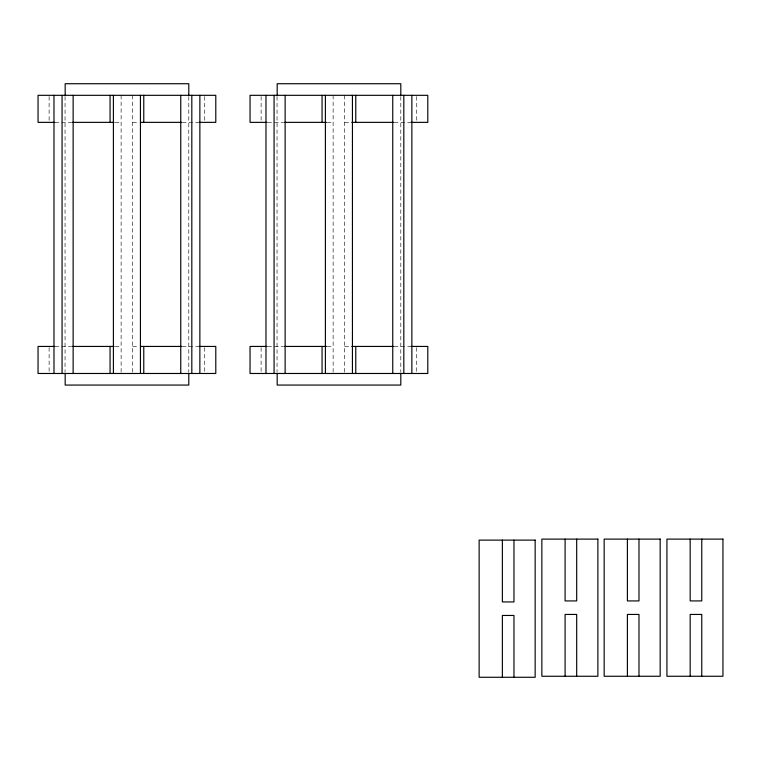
<?xml version="1.0" encoding="UTF-8"?>
<svg xmlns="http://www.w3.org/2000/svg" width="761" height="761" viewBox="0 0 761 761"><rect width="100%" height="100%" fill="white"/><g stroke="black" fill="none" stroke-linecap="round" stroke-linejoin="round"><path stroke-width="0.57" stroke-dasharray="3.81 2.85" d="M55.011 122.359L71.544 122.359M115.225 122.359L121.123 122.359M132.718 122.359L139.349 122.359M182.307 122.359L199.268 122.359M267.758 122.359L283.539 122.359M327.22 122.359L333.128 122.359M344.714 122.359L351.354 122.359M394.303 122.359L410.084 122.359M55.011 346.436L71.544 346.436M115.225 346.436L121.123 346.436M132.718 346.436L139.349 346.436M182.307 346.436L199.268 346.436M267.758 346.436L283.539 346.436M327.22 346.436L333.128 346.436M344.714 346.436L351.354 346.436M394.303 346.436L410.084 346.436M416.733 96.495L416.733 121.189M416.733 347.606L416.733 372.3M400.8 96.504L400.8 372.291M344.714 95.315L344.714 372.3M333.128 95.315L333.128 373.48M277.042 96.504L277.042 372.291M261.109 96.495L261.109 121.189M261.109 347.606L261.109 372.3M204.738 96.495L204.738 121.189M204.738 347.606L204.738 372.3M188.795 96.504L188.795 372.291M132.718 95.315L132.718 372.3M121.123 95.315L121.123 373.48M65.046 96.504L65.046 372.291M49.113 96.495L49.113 121.189M49.113 347.606L49.113 372.3"/><path stroke-width="1.14" d="M54.583 122.359L38.05 122.359L38.05 95.315L215.791 95.315L215.791 122.359L199.268 122.359M72.285 122.359L114.045 122.359M140.462 122.359L181.556 122.359M267.006 122.359L250.046 122.359L250.046 95.315L427.796 95.315L427.796 122.359L410.826 122.359M284.719 122.359L326.488 122.359M351.801 122.359L393.551 122.359M54.583 346.436L38.05 346.436L38.05 373.48L215.791 373.48L215.791 346.436L199.268 346.436M72.285 346.436L114.045 346.436M140.462 346.436L181.556 346.436M267.006 346.436L250.046 346.436L250.046 373.48L427.796 373.48L427.796 346.436L410.826 346.436M284.719 346.436L326.488 346.436M351.801 346.436L393.551 346.436M701.766 539.111L701.766 600.924L690.17 600.924L690.17 539.111M701.766 676.263L701.766 614.441L690.17 614.441L690.17 676.263M638.983 539.111L638.983 600.924L627.397 600.924L627.397 539.111M638.983 676.263L638.983 614.441L627.397 614.441L627.397 676.263M576.686 539.111L576.686 600.924L565.1 600.924L565.1 539.111M576.686 676.263L576.686 614.441L565.1 614.441L565.1 676.263M513.96 540.12L513.96 601.932L502.374 601.932L502.374 540.12M513.96 677.271L513.96 615.459L502.374 615.459L502.374 677.271M411.863 95.315L411.863 373.48M403.825 95.315L403.825 373.48M400.8 95.315L400.8 83.729L277.175 83.729L277.175 95.315M400.8 373.48L400.8 385.066L277.175 385.066L277.175 373.48M392.752 95.315L392.752 373.48M355.777 95.315L355.777 122.359M355.777 346.436L355.777 373.48M352.438 95.315L352.438 373.48M325.394 95.315L325.394 373.48M322.065 95.315L322.065 122.359M322.065 346.436L322.065 373.48M285.128 95.315L285.128 373.48M274.074 95.315L274.074 373.48M265.979 95.315L265.979 373.48M199.867 95.315L199.867 373.48M191.82 95.315L191.82 373.48M188.795 95.315L188.795 83.729L65.17 83.729L65.17 95.315M188.795 373.48L188.795 385.066L65.17 385.066L65.17 373.48M180.757 95.315L180.757 373.48M143.772 95.315L143.772 122.359M143.772 346.436L143.772 373.48M140.443 95.315L140.443 373.48M113.399 95.315L113.399 373.48M110.069 95.315L110.069 122.359M110.069 346.436L110.069 373.48M73.132 95.315L73.132 373.48M62.069 95.315L62.069 373.48M53.983 95.315L53.983 373.48M597.88 539.111L541.861 539.111L541.861 676.263L597.88 676.263L597.88 539.111M660.168 539.111L604.158 539.111L604.158 676.263L660.168 676.263L660.168 539.111M722.95 539.111L666.931 539.111L666.931 676.263L722.95 676.263L722.95 539.111M535.154 540.12L479.135 540.12L479.135 677.271L535.154 677.271L535.154 540.12"/></g></svg>
